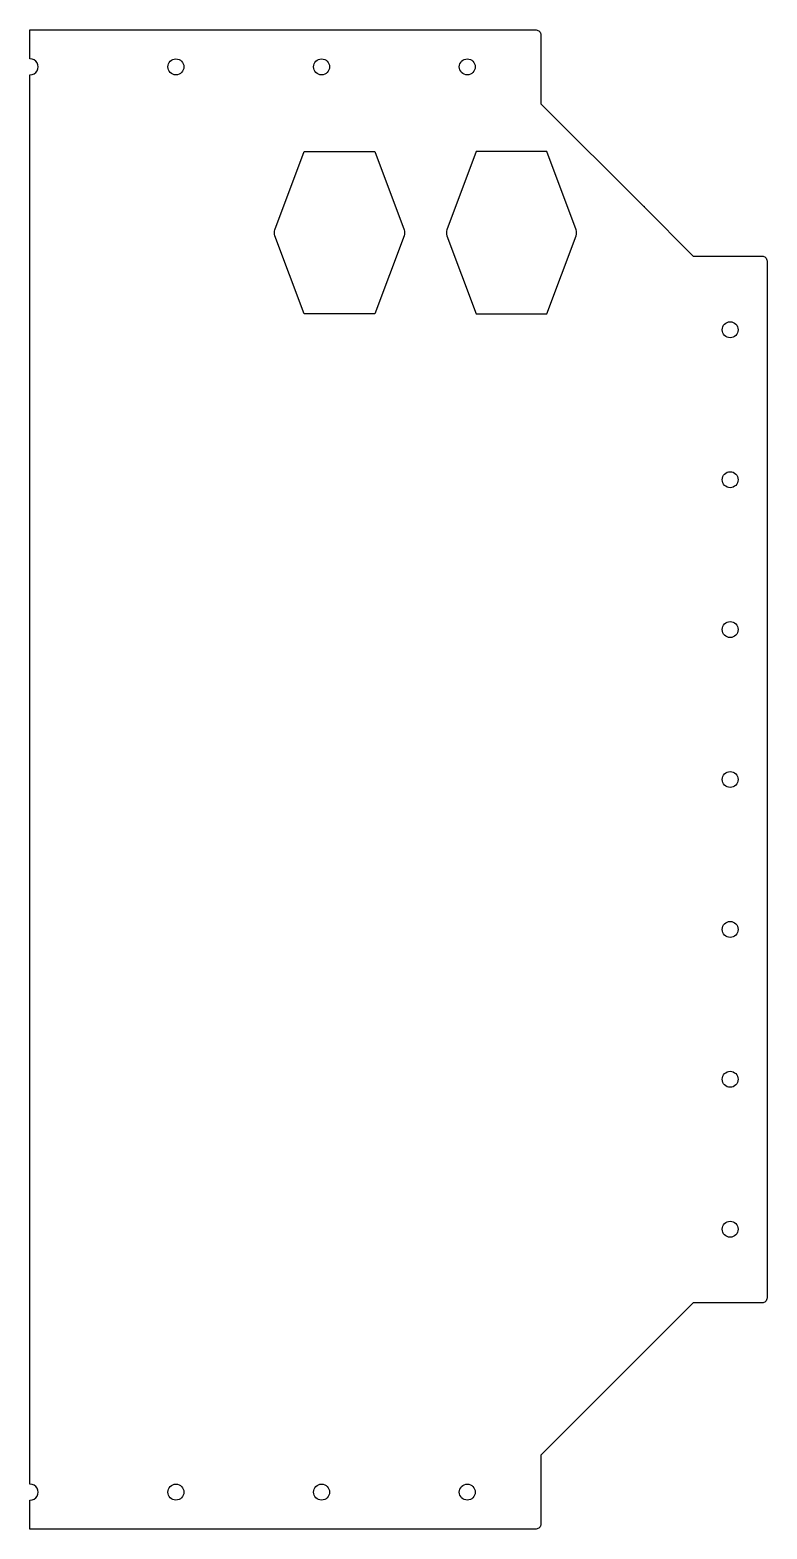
# Model space of a CAD drawing. Header units: millimetres. Extents: x -300 to 0, y -610 to 0.
import ezdxf

# ---------------------------------------------------------------- set-up
doc = ezdxf.new("R2010")
doc.units = ezdxf.units.MM
doc.layers.get('0').update_dxf_attribs({"linetype": 'CONTINUOUS'})

msp = doc.modelspace()

# ---------------------------------------------------------------- linework, layer by layer
for points in [[(-92, -30), (-50.32, -71.68), (-50, -71.68), (-50, -72), (-30, -92), (-2, -92, -0.414214), (0, -94), (0, -516, -0.414214), (-2, -518), (-30, -518), (-92, -580), (-92, -608, -0.414214), (-94, -610), (-300, -610), (-300, -598.25, 1.031258), (-300, -591.75), (-300, -18.25, 1.031258), (-300, -11.75), (-300, 0), (-94, 0, -0.414214), (-92, -2)], [(-147.72, -81.27, -0.181572), (-147.72, -83.73), (-159.65, -115.5), (-188.35, -115.5), (-200.28, -83.73, -0.181572), (-200.28, -81.27), (-188.35, -49.5), (-159.65, -49.5)], [(-77.72, -81.27), (-89.65, -49.5), (-118.35, -49.5), (-130.28, -81.27, 0.181572), (-130.28, -83.73), (-118.35, -115.5), (-89.65, -115.5), (-77.72, -83.73, 0.181572)]]:
    msp.add_lwpolyline(points, format="xyb", close=True)
for centre in [(-240.6, -15), (-181.3, -15), (-122, -15), (-15, -122), (-15, -183), (-15, -244), (-15, -305), (-15, -366), (-15, -427), (-15, -488), (-240.6, -595), (-181.3, -595), (-122, -595)]:
    msp.add_circle(centre, 3.25)

doc.saveas('drawing.dxf')
